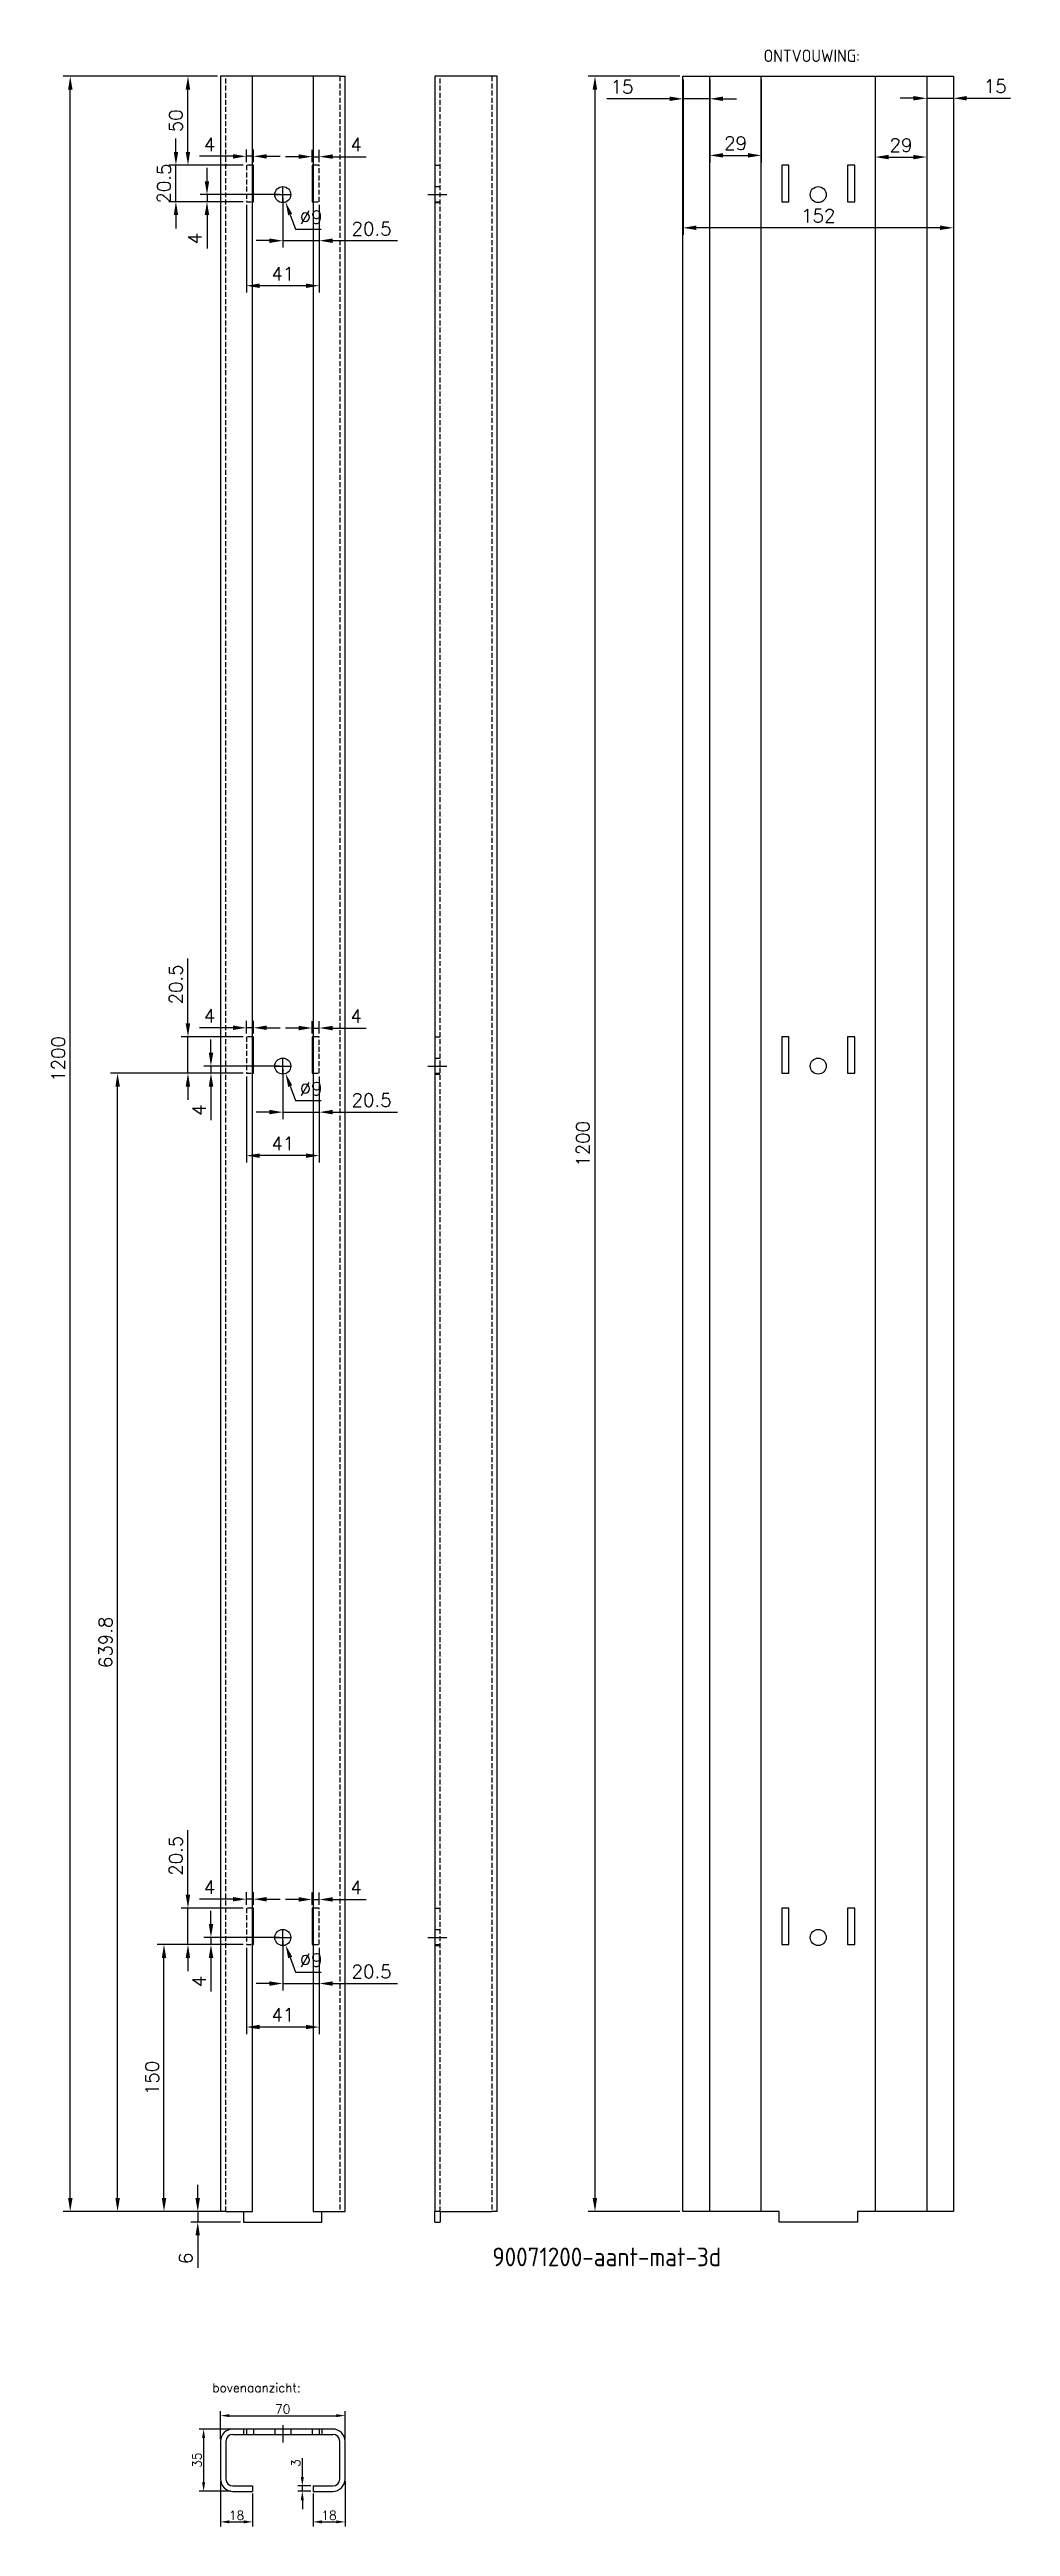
# Model space of a CAD drawing. Extents: x 3801 to 4341, y 323 to 1715.
import ezdxf

# ---------------------------------------------------------------- set-up
doc = ezdxf.new("R2010")
doc.units = 0
doc.header["$LTSCALE"] = 2
doc.linetypes.add('Aslijn', pattern=[28.575, 19.05, -3.175, 3.175, -3.175])
doc.linetypes.add('Streeplijn', pattern=[10, 7, -3])
doc.layers.get('DEFPOINTS').update_dxf_attribs({"linetype": 'CONTINUOUS'})
for name, color, linetype in [('50VOL', 13, 'CONTINUOUS'), ('70VOL', 5, 'CONTINUOUS'), ('7A', 4, 'Aslijn'), ('AM_3', 6, 'Streeplijn'), ('BRANDLIJN', 93, 'CONTINUOUS')]:
    doc.layers.add(name, color=color, linetype=linetype)
doc.styles.add('ROMANS', font='romans.shx')
doc.styles.get("Standard").update_dxf_attribs({"font": 'isocp.shx'})
doc.dimstyles.new('1_OP_02$0', dxfattribs={"dimscale": 2, "dimtxt": 2.5, "dimasz": 2.5, "dimexe": 1.3, "dimexo": 0.6, "dimgap": 0.6, "dimtad": 1, "dimdec": 1, "dimdsep": 46, "dimtxsty": 'ROMANS', "dimcen": -1.5, "dimclrd": 150, "dimclre": 150, "dimclrt": 5, "dimadec": 0, "dimazin": 0, "dimtfac": 1, "dimtdec": 1, "dimtmove": 0, "dimatfit": 3, "dimfxl": 0, "dimtolj": 1, "dimtzin": 0, "dimarcsym": 0})
doc.dimstyles.new('1_OP_03$0', dxfattribs={"dimscale": 3, "dimtxt": 2.5, "dimasz": 2.5, "dimexe": 1.3, "dimexo": 0.6, "dimgap": 1, "dimtad": 1, "dimdec": 1, "dimdsep": 46, "dimtxsty": 'ROMANS', "dimcen": -1.5, "dimclrd": 150, "dimclre": 150, "dimclrt": 5, "dimadec": 0, "dimazin": 0, "dimtfac": 1, "dimtdec": 1, "dimtmove": 0, "dimatfit": 3, "dimfxl": 0, "dimtolj": 1, "dimtzin": 0, "dimarcsym": 0})
doc.dimstyles.new('1_OP_03$3', dxfattribs={"dimscale": 3, "dimtxt": 2.5, "dimasz": 2.5, "dimexe": 1.3, "dimexo": 0.6, "dimgap": 1, "dimtad": 1, "dimtoh": 1, "dimdec": 1, "dimdsep": 46, "dimtxsty": 'ROMANS', "dimcen": -1.5, "dimclrd": 150, "dimclre": 150, "dimclrt": 5, "dimadec": 0, "dimazin": 0, "dimtfac": 1, "dimtdec": 1, "dimtofl": 0, "dimtmove": 0, "dimatfit": 0, "dimfxl": 0, "dimtolj": 1, "dimtzin": 0, "dimarcsym": 0})

# ---------------------------------------------------------------- blocks, each defined once
blk = doc.blocks.new('*D0')
at = {"layer": '70VOL', "color": 150, "lineweight": -2}
for p, q in [((3897.3, 372.4), (3897.3, 388.2)), ((3902.3, 385.6), (3962.3, 385.6)), ((3967.3, 372.4), (3967.3, 388.2))]:
    blk.add_line(p, q, dxfattribs=at)
at = {"layer": '70VOL', "color": 150}
for points in [[(3902.3, 386.5), (3902.3, 384.8), (3897.3, 385.6)], [(3962.3, 386.5), (3962.3, 384.8), (3967.3, 385.6)]]:
    blk.add_solid(points, dxfattribs=at)
at = {"layer": 'DEFPOINTS', "color": 0}
for p in [(3967.3, 385.6), (3897.3, 371.2), (3967.3, 371.2)]:
    blk.add_point(p, dxfattribs=at)
at = {"layer": '70VOL', "color": 5, "insert": (3932.3, 389.3), "char_height": 5, "attachment_point": 5, "style": 'ROMANS'}
blk.add_mtext('\\A1;70', dxfattribs=at)
blk = doc.blocks.new('*D1')
at = {"layer": '70VOL', "color": 150, "lineweight": -2}
for p, q in [((3903, 378.1), (3885.2, 378.1)), ((3887.8, 373.1), (3887.8, 348.1)), ((3903, 343.1), (3885.2, 343.1))]:
    blk.add_line(p, q, dxfattribs=at)
at = {"layer": '70VOL', "color": 150}
for points in [[(3886.9, 373.1), (3888.6, 373.1), (3887.8, 378.1)], [(3886.9, 348.1), (3888.6, 348.1), (3887.8, 343.1)]]:
    blk.add_solid(points, dxfattribs=at)
at = {"layer": 'DEFPOINTS', "color": 0}
for p in [(3904.2, 378.1), (3887.8, 343.1), (3904.2, 343.1)]:
    blk.add_point(p, dxfattribs=at)
at = {"layer": '70VOL', "color": 5, "insert": (3884.1, 360.6), "char_height": 5, "attachment_point": 5, "rotation": 90, "style": 'ROMANS'}
blk.add_mtext('\\A1;35', dxfattribs=at)
blk = doc.blocks.new('*D2')
at = {"layer": '70VOL', "color": 150, "lineweight": -2}
for p, q in [((3897.3, 348.8), (3897.3, 323.3)), ((3915.3, 341.9), (3915.3, 323.3)), ((3902.3, 325.9), (3910.3, 325.9))]:
    blk.add_line(p, q, dxfattribs=at)
at = {"layer": '70VOL', "color": 150}
for points in [[(3902.3, 326.8), (3902.3, 325.1), (3897.3, 325.9)], [(3910.3, 326.8), (3910.3, 325.1), (3915.3, 325.9)]]:
    blk.add_solid(points, dxfattribs=at)
at = {"layer": 'DEFPOINTS', "color": 0}
for p in [(3897.3, 350), (3915.3, 343.1), (3915.3, 325.9)]:
    blk.add_point(p, dxfattribs=at)
at = {"layer": '70VOL', "color": 5, "insert": (3906.3, 329.6), "char_height": 5, "attachment_point": 5, "style": 'ROMANS'}
blk.add_mtext('\\A1;18', dxfattribs=at)
blk = doc.blocks.new('*D3')
at = {"layer": '70VOL', "color": 150, "lineweight": -2}
for p, q in [((3967.3, 348.8), (3967.3, 323.3)), ((3949.3, 341.9), (3949.3, 323.3)), ((3954.3, 325.9), (3962.3, 325.9))]:
    blk.add_line(p, q, dxfattribs=at)
at = {"layer": '70VOL', "color": 150}
for points in [[(3954.3, 326.8), (3954.3, 325.1), (3949.3, 325.9)], [(3962.3, 326.8), (3962.3, 325.1), (3967.3, 325.9)]]:
    blk.add_solid(points, dxfattribs=at)
at = {"layer": 'DEFPOINTS', "color": 0}
for p in [(3967.3, 350), (3949.3, 343.1), (3967.3, 325.9)]:
    blk.add_point(p, dxfattribs=at)
at = {"layer": '70VOL', "color": 5, "insert": (3958.3, 329.6), "char_height": 5, "attachment_point": 5, "style": 'ROMANS'}
blk.add_mtext('\\A1;18', dxfattribs=at)
blk = doc.blocks.new('*D4')
at = {"layer": '70VOL', "color": 150, "lineweight": -2}
for p, q in [((3943.3, 351.1), (3943.3, 361.8)), ((3948.1, 346.1), (3940.7, 346.1)), ((3948.1, 343.1), (3940.7, 343.1)), ((3943.3, 343.1), (3943.3, 346.1)), ((3943.3, 338.1), (3943.3, 333.1))]:
    blk.add_line(p, q, dxfattribs=at)
at = {"layer": '70VOL', "color": 150}
for points in [[(3942.4, 351.1), (3944.1, 351.1), (3943.3, 346.1)], [(3942.4, 338.1), (3944.1, 338.1), (3943.3, 343.1)]]:
    blk.add_solid(points, dxfattribs=at)
at = {"layer": 'DEFPOINTS', "color": 0}
for p in [(3943.3, 346.1), (3949.3, 346.1), (3949.3, 343.1)]:
    blk.add_point(p, dxfattribs=at)
at = {"layer": '70VOL', "color": 5, "insert": (3939.6, 359), "char_height": 5, "attachment_point": 5, "rotation": 90, "style": 'ROMANS'}
blk.add_mtext('\\A1;3', dxfattribs=at)
blk = doc.blocks.new('*D5')
at = {"layer": '70VOL', "color": 150, "lineweight": -2}
for p, q in [((3927.8, 1633.9), (3936.8, 1633.9)), ((3932.3, 1629.4), (3932.3, 1638.4)), ((3936.5, 1622.6), (3939.5, 1614.4)), ((3939.5, 1614.4), (3953.9, 1614.4))]:
    blk.add_line(p, q, dxfattribs=at)
at = {"layer": '70VOL', "color": 150}
blk.add_solid([(3937.6, 1623), (3935.3, 1622.2), (3933.9, 1629.6)], dxfattribs=at)
at = {"layer": 'DEFPOINTS', "color": 0}
for p in [(3930.7, 1638.1), (3933.9, 1629.6)]:
    blk.add_point(p, dxfattribs=at)
at = {"layer": '70VOL', "color": 5, "insert": (3948.2, 1621.2), "char_height": 7.5, "attachment_point": 5, "style": 'ROMANS'}
blk.add_mtext('\\A1;∅9', dxfattribs=at)
blk = doc.blocks.new('*D6')
at = {"layer": '70VOL', "color": 150, "lineweight": -2}
for p, q in [((3932.3, 1632.1), (3932.3, 1604.1)), ((3952.8, 1628.1), (3952.8, 1604.1)), ((3924.8, 1608), (3917.3, 1608)), ((3932.3, 1608), (3952.8, 1608)), ((3960.3, 1608), (3996.7, 1608))]:
    blk.add_line(p, q, dxfattribs=at)
at = {"layer": '70VOL', "color": 150}
for points in [[(3924.8, 1609.2), (3924.8, 1606.7), (3932.3, 1608)], [(3960.3, 1609.2), (3960.3, 1606.7), (3952.8, 1608)]]:
    blk.add_solid(points, dxfattribs=at)
at = {"layer": 'DEFPOINTS', "color": 0}
for p in [(3932.3, 1633.9), (3952.8, 1629.9), (3952.8, 1608)]:
    blk.add_point(p, dxfattribs=at)
at = {"layer": '70VOL', "color": 5, "insert": (3982.2, 1614.7), "char_height": 7.5, "attachment_point": 5, "style": 'ROMANS'}
blk.add_mtext('\\A1;20.5', dxfattribs=at)
blk = doc.blocks.new('*D7')
at = {"layer": '70VOL', "color": 150, "lineweight": -2}
for p, q in [((3911.8, 1628.1), (3911.8, 1578.8)), ((3952.8, 1628.1), (3952.8, 1578.8)), ((3945.3, 1582.7), (3919.3, 1582.7))]:
    blk.add_line(p, q, dxfattribs=at)
at = {"layer": '70VOL', "color": 150}
for points in [[(3919.3, 1583.9), (3919.3, 1581.4), (3911.8, 1582.7)], [(3945.3, 1583.9), (3945.3, 1581.4), (3952.8, 1582.7)]]:
    blk.add_solid(points, dxfattribs=at)
at = {"layer": 'DEFPOINTS', "color": 0}
for p in [(3911.8, 1629.9), (3952.8, 1629.9), (3911.8, 1582.7)]:
    blk.add_point(p, dxfattribs=at)
at = {"layer": '70VOL', "color": 5, "insert": (3932.3, 1589.4), "char_height": 7.5, "attachment_point": 5, "style": 'ROMANS'}
blk.add_mtext('\\A1;41', dxfattribs=at)
blk = doc.blocks.new('*D8')
at = {"layer": '70VOL', "color": 150, "lineweight": -2}
for p, q in [((3911.8, 1652.2), (3911.8, 1659.3)), ((3915.8, 1652.2), (3915.8, 1659.3)), ((3904.3, 1655.4), (3885.4, 1655.4)), ((3915.8, 1655.4), (3911.8, 1655.4)), ((3923.3, 1655.4), (3930.8, 1655.4))]:
    blk.add_line(p, q, dxfattribs=at)
at = {"layer": '70VOL', "color": 150}
for points in [[(3904.3, 1656.6), (3904.3, 1654.1), (3911.8, 1655.4)], [(3923.3, 1656.6), (3923.3, 1654.1), (3915.8, 1655.4)]]:
    blk.add_solid(points, dxfattribs=at)
at = {"layer": 'DEFPOINTS', "color": 0}
for p in [(3911.8, 1655.4), (3911.8, 1650.4), (3915.8, 1650.4)]:
    blk.add_point(p, dxfattribs=at)
at = {"layer": '70VOL', "color": 5, "insert": (3891.1, 1662.1), "char_height": 7.5, "attachment_point": 5, "style": 'ROMANS'}
blk.add_mtext('\\A1;4', dxfattribs=at)
blk = doc.blocks.new('*D9')
at = {"layer": '70VOL', "color": 150, "lineweight": -2}
for p, q in [((3948.8, 1652.2), (3948.8, 1659.1)), ((3952.8, 1652.2), (3952.8, 1659.1)), ((3941.3, 1655.2), (3933.8, 1655.2)), ((3948.8, 1655.2), (3952.8, 1655.2)), ((3960.3, 1655.2), (3979.2, 1655.2))]:
    blk.add_line(p, q, dxfattribs=at)
at = {"layer": '70VOL', "color": 150}
for points in [[(3941.3, 1656.5), (3941.3, 1654), (3948.8, 1655.2)], [(3960.3, 1656.5), (3960.3, 1654), (3952.8, 1655.2)]]:
    blk.add_solid(points, dxfattribs=at)
at = {"layer": 'DEFPOINTS', "color": 0}
for p in [(3948.8, 1650.4), (3952.8, 1655.2), (3952.8, 1650.4)]:
    blk.add_point(p, dxfattribs=at)
at = {"layer": '70VOL', "color": 5, "insert": (3973.5, 1662), "char_height": 7.5, "attachment_point": 5, "style": 'ROMANS'}
blk.add_mtext('\\A1;4', dxfattribs=at)
blk = doc.blocks.new('*D10')
at = {"layer": '70VOL', "color": 150, "lineweight": -2}
for p, q in [((3872.2, 1657.9), (3872.2, 1665.4)), ((3910, 1650.4), (3868.3, 1650.4)), ((3872.2, 1629.9), (3872.2, 1650.4)), ((3910, 1629.9), (3868.3, 1629.9)), ((3872.2, 1622.4), (3872.2, 1614.9))]:
    blk.add_line(p, q, dxfattribs=at)
at = {"layer": '70VOL', "color": 150}
for points in [[(3871, 1657.9), (3873.5, 1657.9), (3872.2, 1650.4)], [(3871, 1622.4), (3873.5, 1622.4), (3872.2, 1629.9)]]:
    blk.add_solid(points, dxfattribs=at)
at = {"layer": 'DEFPOINTS', "color": 0}
for p in [(3872.2, 1650.4), (3911.8, 1650.4), (3911.8, 1629.9)]:
    blk.add_point(p, dxfattribs=at)
at = {"layer": '70VOL', "color": 5, "insert": (3865.5, 1640.1), "char_height": 7.5, "attachment_point": 5, "rotation": 90, "style": 'ROMANS'}
blk.add_mtext('\\A1;20.5', dxfattribs=at)
blk = doc.blocks.new('*D11')
at = {"layer": '70VOL', "color": 150, "lineweight": -2}
for p, q in [((3889.7, 1641.4), (3889.7, 1648.9)), ((3930.5, 1633.9), (3885.8, 1633.9)), ((3910, 1629.9), (3885.8, 1629.9)), ((3889.7, 1633.9), (3889.7, 1629.9)), ((3889.7, 1622.4), (3889.7, 1603.5))]:
    blk.add_line(p, q, dxfattribs=at)
at = {"layer": '70VOL', "color": 150}
for points in [[(3888.4, 1641.4), (3890.9, 1641.4), (3889.7, 1633.9)], [(3888.4, 1622.4), (3890.9, 1622.4), (3889.7, 1629.9)]]:
    blk.add_solid(points, dxfattribs=at)
at = {"layer": 'DEFPOINTS', "color": 0}
for p in [(3889.7, 1629.9), (3911.8, 1629.9), (3932.3, 1633.9)]:
    blk.add_point(p, dxfattribs=at)
at = {"layer": '70VOL', "color": 5, "insert": (3882.9, 1609.2), "char_height": 7.5, "attachment_point": 5, "rotation": 90, "style": 'ROMANS'}
blk.add_mtext('\\A1;4', dxfattribs=at)
blk = doc.blocks.new('*D12')
at = {"layer": '70VOL', "color": 150, "lineweight": -2}
for p, q in [((3927.8, 654.4), (3936.8, 654.4)), ((3932.3, 649.9), (3932.3, 658.9)), ((3936.5, 643.1), (3939.5, 634.9)), ((3939.5, 634.9), (3953.9, 634.9))]:
    blk.add_line(p, q, dxfattribs=at)
at = {"layer": '70VOL', "color": 150}
blk.add_solid([(3937.6, 643.5), (3935.3, 642.7), (3933.9, 650.1)], dxfattribs=at)
at = {"layer": 'DEFPOINTS', "color": 0}
for p in [(3930.7, 658.6), (3933.9, 650.1)]:
    blk.add_point(p, dxfattribs=at)
at = {"layer": '70VOL', "color": 5, "insert": (3948.2, 641.7), "char_height": 7.5, "attachment_point": 5, "style": 'ROMANS'}
blk.add_mtext('\\A1;∅9', dxfattribs=at)
blk = doc.blocks.new('*D13')
at = {"layer": '70VOL', "color": 150, "lineweight": -2}
for p, q in [((3932.3, 652.6), (3932.3, 624.6)), ((3952.8, 648.6), (3952.8, 624.6)), ((3924.8, 628.5), (3917.3, 628.5)), ((3932.3, 628.5), (3952.8, 628.5)), ((3960.3, 628.5), (3996.7, 628.5))]:
    blk.add_line(p, q, dxfattribs=at)
at = {"layer": '70VOL', "color": 150}
for points in [[(3924.8, 629.7), (3924.8, 627.2), (3932.3, 628.5)], [(3960.3, 629.7), (3960.3, 627.2), (3952.8, 628.5)]]:
    blk.add_solid(points, dxfattribs=at)
at = {"layer": 'DEFPOINTS', "color": 0}
for p in [(3932.3, 654.4), (3952.8, 650.4), (3952.8, 628.5)]:
    blk.add_point(p, dxfattribs=at)
at = {"layer": '70VOL', "color": 5, "insert": (3982.2, 635.2), "char_height": 7.5, "attachment_point": 5, "style": 'ROMANS'}
blk.add_mtext('\\A1;20.5', dxfattribs=at)
blk = doc.blocks.new('*D14')
at = {"layer": '70VOL', "color": 150, "lineweight": -2}
for p, q in [((3911.8, 648.6), (3911.8, 600.1)), ((3952.8, 648.6), (3952.8, 600.1)), ((3945.3, 604), (3919.3, 604))]:
    blk.add_line(p, q, dxfattribs=at)
at = {"layer": '70VOL', "color": 150}
for points in [[(3919.3, 605.3), (3919.3, 602.8), (3911.8, 604)], [(3945.3, 605.3), (3945.3, 602.8), (3952.8, 604)]]:
    blk.add_solid(points, dxfattribs=at)
at = {"layer": 'DEFPOINTS', "color": 0}
for p in [(3911.8, 650.4), (3952.8, 650.4), (3911.8, 604)]:
    blk.add_point(p, dxfattribs=at)
at = {"layer": '70VOL', "color": 5, "insert": (3932.3, 610.8), "char_height": 7.5, "attachment_point": 5, "style": 'ROMANS'}
blk.add_mtext('\\A1;41', dxfattribs=at)
blk = doc.blocks.new('*D15')
at = {"layer": '70VOL', "color": 150, "lineweight": -2}
for p, q in [((3904.3, 675.9), (3885.4, 675.9)), ((3911.8, 672.7), (3911.8, 679.8)), ((3915.8, 675.9), (3911.8, 675.9)), ((3915.8, 672.7), (3915.8, 679.8)), ((3923.3, 675.9), (3930.8, 675.9))]:
    blk.add_line(p, q, dxfattribs=at)
at = {"layer": '70VOL', "color": 150}
for points in [[(3904.3, 677.1), (3904.3, 674.6), (3911.8, 675.9)], [(3923.3, 677.1), (3923.3, 674.6), (3915.8, 675.9)]]:
    blk.add_solid(points, dxfattribs=at)
at = {"layer": 'DEFPOINTS', "color": 0}
for p in [(3911.8, 675.9), (3911.8, 670.9), (3915.8, 670.9)]:
    blk.add_point(p, dxfattribs=at)
at = {"layer": '70VOL', "color": 5, "insert": (3891.1, 682.6), "char_height": 7.5, "attachment_point": 5, "style": 'ROMANS'}
blk.add_mtext('\\A1;4', dxfattribs=at)
blk = doc.blocks.new('*D16')
at = {"layer": '70VOL', "color": 150, "lineweight": -2}
for p, q in [((3941.3, 675.7), (3933.8, 675.7)), ((3948.8, 672.7), (3948.8, 679.6)), ((3948.8, 675.7), (3952.8, 675.7)), ((3952.8, 672.7), (3952.8, 679.6)), ((3960.3, 675.7), (3979.2, 675.7))]:
    blk.add_line(p, q, dxfattribs=at)
at = {"layer": '70VOL', "color": 150}
for points in [[(3941.3, 677), (3941.3, 674.5), (3948.8, 675.7)], [(3960.3, 677), (3960.3, 674.5), (3952.8, 675.7)]]:
    blk.add_solid(points, dxfattribs=at)
at = {"layer": 'DEFPOINTS', "color": 0}
for p in [(3948.8, 670.9), (3952.8, 675.7), (3952.8, 670.9)]:
    blk.add_point(p, dxfattribs=at)
at = {"layer": '70VOL', "color": 5, "insert": (3973.5, 682.5), "char_height": 7.5, "attachment_point": 5, "style": 'ROMANS'}
blk.add_mtext('\\A1;4', dxfattribs=at)
blk = doc.blocks.new('*D17')
at = {"layer": '70VOL', "color": 150, "lineweight": -2}
for p, q in [((3879, 678.4), (3879, 714.7)), ((3910, 670.9), (3875.1, 670.9)), ((3879, 650.4), (3879, 670.9)), ((3910, 650.4), (3875.1, 650.4)), ((3879, 642.9), (3879, 635.4))]:
    blk.add_line(p, q, dxfattribs=at)
at = {"layer": '70VOL', "color": 150}
for points in [[(3877.7, 678.4), (3880.2, 678.4), (3879, 670.9)], [(3877.7, 642.9), (3880.2, 642.9), (3879, 650.4)]]:
    blk.add_solid(points, dxfattribs=at)
at = {"layer": 'DEFPOINTS', "color": 0}
for p in [(3879, 670.9), (3911.8, 670.9), (3911.8, 650.4)]:
    blk.add_point(p, dxfattribs=at)
at = {"layer": '70VOL', "color": 5, "insert": (3872.2, 700.3), "char_height": 7.5, "attachment_point": 5, "rotation": 90, "style": 'ROMANS'}
blk.add_mtext('\\A1;20.5', dxfattribs=at)
blk = doc.blocks.new('*D18')
at = {"layer": '70VOL', "color": 150, "lineweight": -2}
for p, q in [((3891.9, 661.9), (3891.9, 669.4)), ((3930.5, 654.4), (3888, 654.4)), ((3891.9, 654.4), (3891.9, 650.4)), ((3910, 650.4), (3888, 650.4)), ((3891.9, 642.9), (3891.9, 624))]:
    blk.add_line(p, q, dxfattribs=at)
at = {"layer": '70VOL', "color": 150}
for points in [[(3890.7, 661.9), (3893.2, 661.9), (3891.9, 654.4)], [(3890.7, 642.9), (3893.2, 642.9), (3891.9, 650.4)]]:
    blk.add_solid(points, dxfattribs=at)
at = {"layer": 'DEFPOINTS', "color": 0}
for p in [(3932.3, 654.4), (3891.9, 650.4), (3911.8, 650.4)]:
    blk.add_point(p, dxfattribs=at)
at = {"layer": '70VOL', "color": 5, "insert": (3885.2, 629.7), "char_height": 7.5, "attachment_point": 5, "rotation": 90, "style": 'ROMANS'}
blk.add_mtext('\\A1;4', dxfattribs=at)
blk = doc.blocks.new('*D19')
at = {"layer": '70VOL', "color": 150, "lineweight": -2}
for p, q in [((3884.5, 507.9), (3884.5, 515.4)), ((3895.5, 500.4), (3880.6, 500.4)), ((3908.5, 494.4), (3880.6, 494.4)), ((3884.5, 500.4), (3884.5, 494.4)), ((3884.5, 486.9), (3884.5, 468.7))]:
    blk.add_line(p, q, dxfattribs=at)
at = {"layer": '70VOL', "color": 150}
for points in [[(3883.2, 507.9), (3885.7, 507.9), (3884.5, 500.4)], [(3883.2, 486.9), (3885.7, 486.9), (3884.5, 494.4)]]:
    blk.add_solid(points, dxfattribs=at)
at = {"layer": 'DEFPOINTS', "color": 0}
for p in [(3884.5, 494.4), (3897.3, 500.4), (3910.3, 494.4)]:
    blk.add_point(p, dxfattribs=at)
at = {"layer": '70VOL', "color": 5, "insert": (3877.7, 474), "char_height": 7.5, "attachment_point": 5, "rotation": 90, "style": 'ROMANS'}
blk.add_mtext('\\A1;6', dxfattribs=at)
blk = doc.blocks.new('*D20')
at = {"layer": '70VOL', "color": 150, "lineweight": -2}
for p, q in [((3895.5, 1700.4), (3808.9, 1700.4)), ((3812.8, 507.9), (3812.8, 1692.9)), ((3895.5, 500.4), (3808.9, 500.4))]:
    blk.add_line(p, q, dxfattribs=at)
at = {"layer": '70VOL', "color": 150}
for points in [[(3811.6, 1692.9), (3814.1, 1692.9), (3812.8, 1700.4)], [(3811.6, 507.9), (3814.1, 507.9), (3812.8, 500.4)]]:
    blk.add_solid(points, dxfattribs=at)
at = {"layer": 'DEFPOINTS', "color": 0}
for p in [(3812.8, 1700.4), (3897.3, 1700.4), (3897.3, 500.4)]:
    blk.add_point(p, dxfattribs=at)
at = {"layer": '70VOL', "color": 5, "insert": (3806.1, 1148.1), "char_height": 7.5, "attachment_point": 5, "rotation": 90, "style": 'ROMANS'}
blk.add_mtext('\\A1;1200', dxfattribs=at)
blk = doc.blocks.new('*D21')
at = {"layer": '70VOL', "color": 150, "lineweight": -2}
for p, q in [((3910, 650.4), (3861.6, 650.4)), ((3865.5, 507.9), (3865.5, 642.9)), ((3895.5, 500.4), (3861.6, 500.4))]:
    blk.add_line(p, q, dxfattribs=at)
at = {"layer": '70VOL', "color": 150}
for points in [[(3864.3, 642.9), (3866.8, 642.9), (3865.5, 650.4)], [(3864.3, 507.9), (3866.8, 507.9), (3865.5, 500.4)]]:
    blk.add_solid(points, dxfattribs=at)
at = {"layer": 'DEFPOINTS', "color": 0}
for p in [(3865.5, 650.4), (3911.8, 650.4), (3897.3, 500.4)]:
    blk.add_point(p, dxfattribs=at)
at = {"layer": '70VOL', "color": 5, "insert": (3858.8, 575.4), "char_height": 7.5, "attachment_point": 5, "rotation": 90, "style": 'ROMANS'}
blk.add_mtext('\\A1;150', dxfattribs=at)
blk = doc.blocks.new('*D22')
at = {"layer": '70VOL', "color": 150, "lineweight": -2}
for p, q in [((3895.5, 1700.4), (3875.1, 1700.4)), ((3879, 1657.9), (3879, 1692.9)), ((3910, 1650.4), (3875.1, 1650.4))]:
    blk.add_line(p, q, dxfattribs=at)
at = {"layer": '70VOL', "color": 150}
for points in [[(3877.7, 1692.9), (3880.2, 1692.9), (3879, 1700.4)], [(3877.7, 1657.9), (3880.2, 1657.9), (3879, 1650.4)]]:
    blk.add_solid(points, dxfattribs=at)
at = {"layer": 'DEFPOINTS', "color": 0}
for p in [(3879, 1700.4), (3897.3, 1700.4), (3911.8, 1650.4)]:
    blk.add_point(p, dxfattribs=at)
at = {"layer": '70VOL', "color": 5, "insert": (3872.2, 1675.4), "char_height": 7.5, "attachment_point": 5, "rotation": 90, "style": 'ROMANS'}
blk.add_mtext('\\A1;50', dxfattribs=at)
blk = doc.blocks.new('*D23')
at = {"layer": '70VOL', "color": 150, "lineweight": -2}
for p, q in [((4157.3, 1698.6), (4157.3, 1683.8)), ((4172.3, 1698.6), (4172.3, 1683.8)), ((4149.8, 1687.7), (4114.4, 1687.7)), ((4172.3, 1687.7), (4157.3, 1687.7)), ((4179.8, 1687.7), (4187.3, 1687.7))]:
    blk.add_line(p, q, dxfattribs=at)
at = {"layer": '70VOL', "color": 150}
for points in [[(4149.8, 1689), (4149.8, 1686.5), (4157.3, 1687.7)], [(4179.8, 1689), (4179.8, 1686.5), (4172.3, 1687.7)]]:
    blk.add_solid(points, dxfattribs=at)
at = {"layer": 'DEFPOINTS', "color": 0}
for p in [(4157.3, 1700.4), (4172.3, 1700.4), (4172.3, 1687.7)]:
    blk.add_point(p, dxfattribs=at)
at = {"layer": '70VOL', "color": 5, "insert": (4123, 1694.5), "char_height": 7.5, "attachment_point": 5, "style": 'ROMANS'}
blk.add_mtext('\\A1;15', dxfattribs=at)
blk = doc.blocks.new('*D24')
at = {"layer": '70VOL', "color": 150, "lineweight": -2}
for p, q in [((4294.3, 1698.6), (4294.3, 1684.1)), ((4309.3, 1698.6), (4309.3, 1684.1)), ((4286.8, 1688), (4279.3, 1688)), ((4294.3, 1688), (4309.3, 1688)), ((4316.8, 1688), (4341.4, 1688))]:
    blk.add_line(p, q, dxfattribs=at)
at = {"layer": '70VOL', "color": 150}
for points in [[(4286.8, 1689.3), (4286.8, 1686.8), (4294.3, 1688)], [(4316.8, 1689.3), (4316.8, 1686.8), (4309.3, 1688)]]:
    blk.add_solid(points, dxfattribs=at)
at = {"layer": 'DEFPOINTS', "color": 0}
for p in [(4294.3, 1700.4), (4309.3, 1700.4), (4294.3, 1688)]:
    blk.add_point(p, dxfattribs=at)
at = {"layer": '70VOL', "color": 5, "insert": (4332.8, 1694.8), "char_height": 7.5, "attachment_point": 5, "style": 'ROMANS'}
blk.add_mtext('\\A1;15', dxfattribs=at)
blk = doc.blocks.new('*D25')
at = {"layer": '70VOL', "color": 150, "lineweight": -2}
for p, q in [((4157.3, 1698.6), (4157.3, 1611.3)), ((4309.3, 1698.6), (4309.3, 1611.3)), ((4301.8, 1615.2), (4164.8, 1615.2))]:
    blk.add_line(p, q, dxfattribs=at)
at = {"layer": '70VOL', "color": 150}
for points in [[(4164.8, 1616.5), (4164.8, 1614), (4157.3, 1615.2)], [(4301.8, 1616.5), (4301.8, 1614), (4309.3, 1615.2)]]:
    blk.add_solid(points, dxfattribs=at)
at = {"layer": 'DEFPOINTS', "color": 0}
for p in [(4157.3, 1700.4), (4309.3, 1700.4), (4157.3, 1615.2)]:
    blk.add_point(p, dxfattribs=at)
at = {"layer": '70VOL', "color": 5, "insert": (4233.3, 1622), "char_height": 7.5, "attachment_point": 5, "style": 'ROMANS'}
blk.add_mtext('\\A1;152', dxfattribs=at)
blk = doc.blocks.new('*D26')
at = {"layer": '70VOL', "color": 150, "lineweight": -2}
for p, q in [((4155.5, 1700.4), (4103.9, 1700.4)), ((4107.8, 1692.9), (4107.8, 507.9)), ((4155.5, 500.4), (4103.9, 500.4))]:
    blk.add_line(p, q, dxfattribs=at)
at = {"layer": '70VOL', "color": 150}
for points in [[(4106.5, 1692.9), (4109, 1692.9), (4107.8, 1700.4)], [(4106.5, 507.9), (4109, 507.9), (4107.8, 500.4)]]:
    blk.add_solid(points, dxfattribs=at)
at = {"layer": 'DEFPOINTS', "color": 0}
for p in [(4157.3, 1700.4), (4107.8, 500.4), (4157.3, 500.4)]:
    blk.add_point(p, dxfattribs=at)
at = {"layer": '70VOL', "color": 5, "insert": (4101, 1100.4), "char_height": 7.5, "attachment_point": 5, "rotation": 90, "style": 'ROMANS'}
blk.add_mtext('\\A1;1200', dxfattribs=at)
blk = doc.blocks.new('*D30')
at = {"layer": '70VOL', "color": 150, "lineweight": -2}
for p, q in [((4201.3, 1698.6), (4201.3, 1652)), ((4172.3, 1696.8), (4172.3, 1652)), ((4179.8, 1655.9), (4193.8, 1655.9))]:
    blk.add_line(p, q, dxfattribs=at)
at = {"layer": '70VOL', "color": 150}
for points in [[(4179.8, 1657.2), (4179.8, 1654.7), (4172.3, 1655.9)], [(4193.8, 1657.2), (4193.8, 1654.7), (4201.3, 1655.9)]]:
    blk.add_solid(points, dxfattribs=at)
at = {"layer": 'DEFPOINTS', "color": 0}
for p in [(4172.3, 1698.6), (4201.3, 1700.4), (4201.3, 1655.9)]:
    blk.add_point(p, dxfattribs=at)
at = {"layer": '70VOL', "color": 5, "insert": (4186.8, 1662.7), "char_height": 7.5, "attachment_point": 5, "style": 'ROMANS'}
blk.add_mtext('\\A1;29', dxfattribs=at)
blk = doc.blocks.new('*D31')
at = {"layer": '70VOL', "color": 150, "lineweight": -2}
for p, q in [((4265.3, 1698.6), (4265.3, 1651.1)), ((4294.3, 1696.8), (4294.3, 1651.1)), ((4272.8, 1655), (4286.8, 1655))]:
    blk.add_line(p, q, dxfattribs=at)
at = {"layer": '70VOL', "color": 150}
for points in [[(4272.8, 1656.2), (4272.8, 1653.7), (4265.3, 1655)], [(4286.8, 1656.2), (4286.8, 1653.7), (4294.3, 1655)]]:
    blk.add_solid(points, dxfattribs=at)
at = {"layer": 'DEFPOINTS', "color": 0}
for p in [(4265.3, 1700.4), (4294.3, 1698.6), (4294.3, 1655)]:
    blk.add_point(p, dxfattribs=at)
at = {"layer": '70VOL', "color": 5, "insert": (4279.8, 1661.7), "char_height": 7.5, "attachment_point": 5, "style": 'ROMANS'}
blk.add_mtext('\\A1;29', dxfattribs=at)
blk = doc.blocks.new('*D32')
at = {"layer": '70VOL', "color": 150, "lineweight": -2}
for p, q in [((3927.8, 1144.1), (3936.8, 1144.1)), ((3932.3, 1139.6), (3932.3, 1148.6)), ((3936.5, 1132.8), (3939.5, 1124.7)), ((3939.5, 1124.7), (3953.9, 1124.7))]:
    blk.add_line(p, q, dxfattribs=at)
at = {"layer": '70VOL', "color": 150}
blk.add_solid([(3937.6, 1133.3), (3935.3, 1132.4), (3933.9, 1139.9)], dxfattribs=at)
at = {"layer": 'DEFPOINTS', "color": 0}
for p in [(3930.7, 1148.3), (3933.9, 1139.9)]:
    blk.add_point(p, dxfattribs=at)
at = {"layer": '70VOL', "color": 5, "insert": (3948.2, 1131.4), "char_height": 7.5, "attachment_point": 5, "style": 'ROMANS'}
blk.add_mtext('\\A1;∅9', dxfattribs=at)
blk = doc.blocks.new('*D33')
at = {"layer": '70VOL', "color": 150, "lineweight": -2}
for p, q in [((3932.3, 1142.3), (3932.3, 1114.3)), ((3952.8, 1138.3), (3952.8, 1114.3)), ((3924.8, 1118.2), (3917.3, 1118.2)), ((3932.3, 1118.2), (3952.8, 1118.2)), ((3960.3, 1118.2), (3996.7, 1118.2))]:
    blk.add_line(p, q, dxfattribs=at)
at = {"layer": '70VOL', "color": 150}
for points in [[(3924.8, 1119.5), (3924.8, 1117), (3932.3, 1118.2)], [(3960.3, 1119.5), (3960.3, 1117), (3952.8, 1118.2)]]:
    blk.add_solid(points, dxfattribs=at)
at = {"layer": 'DEFPOINTS', "color": 0}
for p in [(3932.3, 1144.1), (3952.8, 1140.1), (3952.8, 1118.2)]:
    blk.add_point(p, dxfattribs=at)
at = {"layer": '70VOL', "color": 5, "insert": (3982.2, 1125), "char_height": 7.5, "attachment_point": 5, "style": 'ROMANS'}
blk.add_mtext('\\A1;20.5', dxfattribs=at)
blk = doc.blocks.new('*D34')
at = {"layer": '70VOL', "color": 150, "lineweight": -2}
for p, q in [((3911.8, 1138.3), (3911.8, 1089.9)), ((3952.8, 1138.3), (3952.8, 1089.9)), ((3945.3, 1093.8), (3919.3, 1093.8))]:
    blk.add_line(p, q, dxfattribs=at)
at = {"layer": '70VOL', "color": 150}
for points in [[(3919.3, 1095), (3919.3, 1092.5), (3911.8, 1093.8)], [(3945.3, 1095), (3945.3, 1092.5), (3952.8, 1093.8)]]:
    blk.add_solid(points, dxfattribs=at)
at = {"layer": 'DEFPOINTS', "color": 0}
for p in [(3911.8, 1140.1), (3952.8, 1140.1), (3911.8, 1093.8)]:
    blk.add_point(p, dxfattribs=at)
at = {"layer": '70VOL', "color": 5, "insert": (3932.3, 1100.5), "char_height": 7.5, "attachment_point": 5, "style": 'ROMANS'}
blk.add_mtext('\\A1;41', dxfattribs=at)
blk = doc.blocks.new('*D35')
at = {"layer": '70VOL', "color": 150, "lineweight": -2}
for p, q in [((3911.8, 1162.4), (3911.8, 1169.5)), ((3915.8, 1162.4), (3915.8, 1169.5)), ((3904.3, 1165.6), (3885.4, 1165.6)), ((3915.8, 1165.6), (3911.8, 1165.6)), ((3923.3, 1165.6), (3930.8, 1165.6))]:
    blk.add_line(p, q, dxfattribs=at)
at = {"layer": '70VOL', "color": 150}
for points in [[(3904.3, 1166.9), (3904.3, 1164.4), (3911.8, 1165.6)], [(3923.3, 1166.9), (3923.3, 1164.4), (3915.8, 1165.6)]]:
    blk.add_solid(points, dxfattribs=at)
at = {"layer": 'DEFPOINTS', "color": 0}
for p in [(3911.8, 1165.6), (3911.8, 1160.6), (3915.8, 1160.6)]:
    blk.add_point(p, dxfattribs=at)
at = {"layer": '70VOL', "color": 5, "insert": (3891.1, 1172.4), "char_height": 7.5, "attachment_point": 5, "style": 'ROMANS'}
blk.add_mtext('\\A1;4', dxfattribs=at)
blk = doc.blocks.new('*D36')
at = {"layer": '70VOL', "color": 150, "lineweight": -2}
for p, q in [((3948.8, 1162.4), (3948.8, 1169.4)), ((3952.8, 1162.4), (3952.8, 1169.4)), ((3941.3, 1165.5), (3933.8, 1165.5)), ((3948.8, 1165.5), (3952.8, 1165.5)), ((3960.3, 1165.5), (3979.2, 1165.5))]:
    blk.add_line(p, q, dxfattribs=at)
at = {"layer": '70VOL', "color": 150}
for points in [[(3941.3, 1166.7), (3941.3, 1164.2), (3948.8, 1165.5)], [(3960.3, 1166.7), (3960.3, 1164.2), (3952.8, 1165.5)]]:
    blk.add_solid(points, dxfattribs=at)
at = {"layer": 'DEFPOINTS', "color": 0}
for p in [(3948.8, 1160.6), (3952.8, 1165.5), (3952.8, 1160.6)]:
    blk.add_point(p, dxfattribs=at)
at = {"layer": '70VOL', "color": 5, "insert": (3973.5, 1172.2), "char_height": 7.5, "attachment_point": 5, "style": 'ROMANS'}
blk.add_mtext('\\A1;4', dxfattribs=at)
blk = doc.blocks.new('*D37')
at = {"layer": '70VOL', "color": 150, "lineweight": -2}
for p, q in [((3879, 1168.1), (3879, 1204.5)), ((3910, 1160.6), (3875.1, 1160.6)), ((3879, 1140.1), (3879, 1160.6)), ((3910, 1140.1), (3875.1, 1140.1)), ((3879, 1132.6), (3879, 1125.1))]:
    blk.add_line(p, q, dxfattribs=at)
at = {"layer": '70VOL', "color": 150}
for points in [[(3877.7, 1168.1), (3880.2, 1168.1), (3879, 1160.6)], [(3877.7, 1132.6), (3880.2, 1132.6), (3879, 1140.1)]]:
    blk.add_solid(points, dxfattribs=at)
at = {"layer": 'DEFPOINTS', "color": 0}
for p in [(3879, 1160.6), (3911.8, 1160.6), (3911.8, 1140.1)]:
    blk.add_point(p, dxfattribs=at)
at = {"layer": '70VOL', "color": 5, "insert": (3872.2, 1190), "char_height": 7.5, "attachment_point": 5, "rotation": 90, "style": 'ROMANS'}
blk.add_mtext('\\A1;20.5', dxfattribs=at)
blk = doc.blocks.new('*D38')
at = {"layer": '70VOL', "color": 150, "lineweight": -2}
for p, q in [((3891.9, 1151.6), (3891.9, 1159.1)), ((3930.5, 1144.1), (3888, 1144.1)), ((3891.9, 1144.1), (3891.9, 1140.1)), ((3910, 1140.1), (3888, 1140.1)), ((3891.9, 1132.6), (3891.9, 1113.7))]:
    blk.add_line(p, q, dxfattribs=at)
at = {"layer": '70VOL', "color": 150}
for points in [[(3890.7, 1151.6), (3893.2, 1151.6), (3891.9, 1144.1)], [(3890.7, 1132.6), (3893.2, 1132.6), (3891.9, 1140.1)]]:
    blk.add_solid(points, dxfattribs=at)
at = {"layer": 'DEFPOINTS', "color": 0}
for p in [(3932.3, 1144.1), (3891.9, 1140.1), (3911.8, 1140.1)]:
    blk.add_point(p, dxfattribs=at)
at = {"layer": '70VOL', "color": 5, "insert": (3885.2, 1119.4), "char_height": 7.5, "attachment_point": 5, "rotation": 90, "style": 'ROMANS'}
blk.add_mtext('\\A1;4', dxfattribs=at)
blk = doc.blocks.new('*D39')
at = {"layer": '70VOL', "color": 150, "lineweight": -2}
for p, q in [((3910, 1140.1), (3835.5, 1140.1)), ((3839.4, 507.9), (3839.4, 1132.6)), ((3898.5, 500.4), (3835.5, 500.4))]:
    blk.add_line(p, q, dxfattribs=at)
at = {"layer": '70VOL', "color": 150}
for points in [[(3838.2, 1132.6), (3840.7, 1132.6), (3839.4, 1140.1)], [(3838.2, 507.9), (3840.7, 507.9), (3839.4, 500.4)]]:
    blk.add_solid(points, dxfattribs=at)
at = {"layer": 'DEFPOINTS', "color": 0}
for p in [(3839.4, 1140.1), (3911.8, 1140.1), (3900.3, 500.4)]:
    blk.add_point(p, dxfattribs=at)
at = {"layer": '70VOL', "color": 5, "insert": (3832.7, 820.2), "char_height": 7.5, "attachment_point": 5, "rotation": 90, "style": 'ROMANS'}
blk.add_mtext('\\A1;639.8', dxfattribs=at)

msp = doc.modelspace()

# ---------------------------------------------------------------- linework, layer by layer
at = {"layer": '50VOL', "ltscale": 0.2}
for p, q in [((3897.3, 1700.35), (3897.3, 500.35)), ((3900.31, 1700.35), (3897.3, 1700.35)), ((3915.3, 1700.35), (3900.31, 1700.35)), ((3949.3, 1700.35), (3915.3, 1700.35)), ((3915.3, 500.35), (3915.3, 1700.35)), ((3964.3, 1700.35), (3949.3, 1700.35)), ((3949.3, 1700.35), (3949.3, 500.35)), ((3964.3, 1700.35), (3967.3, 1700.35)), ((3967.3, 500.35), (3967.3, 1700.35)), ((4017.82, 1700.35), (4017.82, 500.35)), ((4020.82, 1700.35), (4017.82, 1700.35)), ((4049.82, 1700.35), (4020.82, 1700.35)), ((4052.82, 1700.35), (4049.82, 1700.35)), ((4052.82, 500.35), (4052.82, 1700.35)), ((4157.27, 500.35), (4157.27, 1700.35)), ((4157.27, 1700.35), (4309.29, 1700.35)), ((4157.27, 1700.35), (4309.29, 1700.35)), ((4172.27, 500.35), (4172.27, 1700.35)), ((4201.28, 500.35), (4201.28, 1700.35)), ((4265.28, 1700.35), (4265.28, 500.35)), ((4294.29, 1700.35), (4294.29, 500.35)), ((4309.29, 1700.35), (4309.29, 500.35)), ((3915.8, 1650.35), (3915.3, 1650.35)), ((3915.8, 1629.85), (3915.8, 1650.35)), ((3948.8, 1650.38), (3948.8, 1629.85)), ((3949.3, 1650.38), (3948.8, 1650.38)), ((4216.78, 1650.38), (4212.78, 1650.38)), ((4212.78, 1650.38), (4212.78, 1629.85)), ((4216.78, 1629.85), (4216.78, 1650.38)), ((4253.78, 1650.35), (4249.78, 1650.35)), ((4249.78, 1650.35), (4249.78, 1629.85)), ((4253.78, 1629.85), (4253.78, 1650.35)), ((3915.3, 1629.85), (3915.8, 1629.85)), ((3948.8, 1629.85), (3949.3, 1629.85)), ((4212.78, 1629.85), (4216.78, 1629.85)), ((4249.78, 1629.85), (4253.78, 1629.85)), ((3915.8, 1160.6), (3915.3, 1160.6)), ((3915.8, 1140.1), (3915.8, 1160.6)), ((3949.3, 1160.6), (3948.8, 1160.6)), ((3948.8, 1160.6), (3948.8, 1140.1)), ((4212.78, 1160.6), (4212.78, 1140.1)), ((4216.78, 1160.6), (4212.78, 1160.6)), ((4216.78, 1140.1), (4216.78, 1160.6)), ((4253.78, 1160.6), (4249.78, 1160.6)), ((4249.78, 1160.6), (4249.78, 1140.1)), ((4253.78, 1140.1), (4253.78, 1160.6)), ((3915.3, 1140.1), (3915.8, 1140.1)), ((3948.8, 1140.1), (3949.3, 1140.1)), ((4212.78, 1140.1), (4216.78, 1140.1)), ((4249.78, 1140.1), (4253.78, 1140.1)), ((3915.8, 670.85), (3915.3, 670.85)), ((3915.8, 650.35), (3915.8, 670.85)), ((3949.3, 670.85), (3948.8, 670.85)), ((3948.8, 670.85), (3948.8, 650.35)), ((4212.78, 670.85), (4212.78, 650.35)), ((4216.78, 670.85), (4212.78, 670.85)), ((4216.78, 650.35), (4216.78, 670.85)), ((4253.78, 670.85), (4249.78, 670.85)), ((4249.78, 670.85), (4249.78, 650.35)), ((4253.78, 650.35), (4253.78, 670.85)), ((3915.3, 650.35), (3915.8, 650.35)), ((3948.8, 650.35), (3949.3, 650.35)), ((4212.78, 650.35), (4216.78, 650.35)), ((4249.78, 650.35), (4253.78, 650.35)), ((3900.31, 500.35), (3897.3, 500.35)), ((3900.31, 500.35), (3915.3, 500.35)), ((3910.3, 500.35), (3910.3, 494.35)), ((3910.3, 494.35), (3954.3, 494.35)), ((3949.3, 500.35), (3964.3, 500.35)), ((3954.3, 494.35), (3954.3, 500.35)), ((3964.3, 500.35), (3967.3, 500.35)), ((4020.82, 500.35), (4017.82, 500.35)), ((4017.82, 494.35), (4017.82, 500.35)), ((4017.82, 494.35), (4020.82, 494.35)), ((4020.82, 500.35), (4049.82, 500.35)), ((4020.82, 500.35), (4020.82, 494.35)), ((4052.82, 500.35), (4049.82, 500.35)), ((4211.28, 500.35), (4157.27, 500.35)), ((4211.28, 494.35), (4211.28, 500.35)), ((4255.28, 494.35), (4211.28, 494.35)), ((4309.29, 500.35), (4255.28, 500.35)), ((4255.28, 500.35), (4255.28, 494.35)), ((3910.3, 378.09), (3904.2, 378.09)), ((3954.3, 378.09), (3910.3, 378.09)), ((3910.3, 378.09), (3910.3, 375.09)), ((3960.4, 378.09), (3954.3, 378.09)), ((3954.3, 378.09), (3954.3, 375.09)), ((3897.3, 371.19), (3897.3, 349.99)), ((3900.3, 371.19), (3900.3, 349.99)), ((3904.2, 375.09), (3910.3, 375.09)), ((3910.3, 375.09), (3954.3, 375.09)), ((3954.3, 375.09), (3960.4, 375.09)), ((3964.3, 349.99), (3964.3, 371.19)), ((3967.3, 349.99), (3967.3, 371.19)), ((3904.2, 346.09), (3915.3, 346.09)), ((3904.2, 343.09), (3915.3, 343.09)), ((3915.3, 346.09), (3915.3, 343.09)), ((3949.3, 346.09), (3960.4, 346.09)), ((3949.3, 346.09), (3949.3, 343.09)), ((3949.3, 343.09), (3960.4, 343.09))]:
    msp.add_line(p, q, dxfattribs=at)
for centre in [(3932.3, 1633.85), (4233.28, 1633.85), (3932.3, 1144.1), (4233.28, 1144.1), (3932.3, 654.35), (4233.28, 654.35)]:
    msp.add_circle(centre, 4.5, dxfattribs=at)
for centre, radius, start, end in [((3904.2, 371.19), 6.9, 90, 180), ((3960.4, 371.19), 6.9, 0, 90), ((3904.2, 371.19), 3.9, 90, 180), ((3960.4, 371.19), 3.9, 0, 90), ((3904.2, 349.99), 6.9, 180, 270), ((3904.2, 349.99), 3.9, 180, 270), ((3960.4, 349.99), 3.9, 270, 0), ((3960.4, 349.99), 6.9, 270, 0)]:
    msp.add_arc(centre, radius, start, end, dxfattribs=at)
at = {"layer": '7A'}
for p, q in [((4013.86, 1633.85), (4024.58, 1633.85)), ((4013.86, 1144.1), (4024.58, 1144.1)), ((4013.86, 654.35), (4024.58, 654.35)), ((3932.3, 380.28), (3932.3, 370.51))]:
    msp.add_line(p, q, dxfattribs=at)
at = {"layer": 'AM_3', "ltscale": 0.2}
for p, q in [((3900.3, 500.35), (3900.3, 1700.35)), ((3964.3, 1700.35), (3964.3, 500.35)), ((4020.82, 500.35), (4020.82, 1700.35)), ((4049.82, 1700.35), (4049.82, 500.35)), ((3911.8, 1650.35), (3911.8, 1629.85)), ((3915.3, 1650.35), (3911.8, 1650.35)), ((3952.8, 1650.38), (3949.3, 1650.38)), ((3952.8, 1629.85), (3952.8, 1650.38)), ((4017.82, 1650.38), (4020.82, 1650.38)), ((4017.82, 1650.35), (4020.82, 1650.35)), ((3911.8, 1629.85), (3915.3, 1629.85)), ((3949.3, 1629.85), (3952.8, 1629.85)), ((4017.82, 1638.35), (4020.82, 1638.35)), ((4017.82, 1629.85), (4020.82, 1629.85)), ((4017.82, 1629.35), (4020.82, 1629.35)), ((3911.8, 1160.6), (3911.8, 1140.1)), ((3915.3, 1160.6), (3911.8, 1160.6)), ((3952.8, 1160.6), (3949.3, 1160.6)), ((3952.8, 1140.1), (3952.8, 1160.6)), ((4017.82, 1160.6), (4020.82, 1160.6)), ((4017.82, 1148.6), (4020.82, 1148.6)), ((3911.8, 1140.1), (3915.3, 1140.1)), ((3949.3, 1140.1), (3952.8, 1140.1)), ((4017.82, 1140.1), (4020.82, 1140.1)), ((4017.82, 1139.6), (4020.82, 1139.6)), ((3911.8, 670.85), (3911.8, 650.35)), ((3915.3, 670.85), (3911.8, 670.85)), ((3952.8, 670.85), (3949.3, 670.85)), ((3952.8, 650.35), (3952.8, 670.85)), ((4017.82, 670.85), (4020.82, 670.85)), ((4017.82, 658.85), (4020.82, 658.85)), ((3911.8, 650.35), (3915.3, 650.35)), ((3949.3, 650.35), (3952.8, 650.35)), ((4017.82, 650.35), (4020.82, 650.35)), ((4017.82, 649.85), (4020.82, 649.85)), ((3911.8, 378.09), (3911.8, 375.09)), ((3915.8, 378.09), (3915.8, 375.09)), ((3927.8, 378.09), (3927.8, 375.09)), ((3936.8, 378.09), (3936.8, 375.09)), ((3948.8, 378.09), (3948.8, 375.09)), ((3952.8, 378.09), (3952.8, 375.09))]:
    msp.add_line(p, q, dxfattribs=at)

# ---------------------------------------------------------------- texts
at = {"layer": '70VOL', "ltscale": 0.2}
msp.add_text('ONTVOUWING:', height=7, dxfattribs=at).set_placement((4202.59, 1708.39, 10.81))
at = {"layer": '70VOL', "style": 'ROMANS'}
msp.add_text('bovenaanzicht:', height=5, dxfattribs=at).set_placement((3892.7, 398.78))
at = {"layer": 'BRANDLIJN', "ltscale": 0.2}
msp.add_text('90071200-aant-mat-3d', height=10.5, dxfattribs=at).set_placement((4050.08, 469.59, 16.21))

# ---------------------------------------------------------------- dimensions: what is measured, and where the dimension line sits
at = {"layer": '70VOL'}
for base, p1, p2, picture, middle in [((3812.84, 1700.35), (3897.3, 500.35), (3897.3, 1700.35), '*D20', (3812.84, 1148.05)), ((3872.22, 1650.35), (3911.8, 1629.85), (3911.8, 1650.35), '*D10', (3872.22, 1640.1)), ((3889.65, 1629.85), (3932.3, 1633.85), (3911.8, 1629.85), '*D11', (3889.65, 1609.17))]:
    dim = msp.add_linear_dim(base=base, p1=p1, p2=p2, angle=90, dimstyle='1_OP_03$0', dxfattribs=at)
    dim.commit()
    dim.dimension.update_dxf_attribs({"geometry": picture, "text_midpoint": middle, "dimtype": 160})
for base, p1, p2, dimstyle, picture, middle in [((3878.97, 1700.35), (3911.8, 1650.35), (3897.3, 1700.35), '1_OP_03$0', '*D22', (3872.22, 1675.35)), ((4107.79, 500.35), (4157.27, 1700.35), (4157.27, 500.35), '1_OP_03$0', '*D26', (4101.04, 1100.35)), ((3878.97, 1160.6), (3911.8, 1140.1), (3911.8, 1160.6), '1_OP_03$0', '*D37', (3872.22, 1190.03)), ((3891.94, 1140.1), (3932.3, 1144.1), (3911.8, 1140.1), '1_OP_03$0', '*D38', (3885.19, 1119.42)), ((3839.44454996, 1140.10204858), (3900.3052261, 500.35204858), (3911.8042261, 1140.10204858), '1_OP_03$0', '*D39', (3832.69454996, 820.22704858)), ((3878.97, 670.85), (3911.8, 650.35), (3911.8, 670.85), '1_OP_03$0', '*D17', (3872.22, 700.28)), ((3891.94, 650.35), (3932.3, 654.35), (3911.8, 650.35), '1_OP_03$0', '*D18', (3885.19, 629.67)), ((3865.51, 650.35), (3897.3, 500.35), (3911.8, 650.35), '1_OP_03$0', '*D21', (3858.76, 575.35)), ((3884.45, 494.35), (3897.3, 500.35), (3910.3, 494.35), '1_OP_03$0', '*D19', (3877.7, 474.03)), ((3887.77, 343.09), (3904.2, 378.09), (3904.2, 343.09), '1_OP_02$0', '*D1', (3884.07, 360.59)), ((3943.25, 346.09), (3949.3, 343.09), (3949.3, 346.09), '1_OP_02$0', '*D4', (3939.55, 358.96))]:
    dim = msp.add_linear_dim(base=base, p1=p1, p2=p2, angle=90, dimstyle=dimstyle, dxfattribs=at)
    dim.commit()
    dim.dimension.update_dxf_attribs({"geometry": picture, "text_midpoint": middle})
for base, p1, p2, picture, middle in [((4172.27, 1687.71), (4157.27, 1700.35), (4172.27, 1700.35), '*D23', (4122.96, 1687.71)), ((4294.29, 1688.03), (4309.29, 1700.35), (4294.29, 1700.35), '*D24', (4332.82, 1688.03))]:
    dim = msp.add_linear_dim(base=base, p1=p1, p2=p2, dimstyle='1_OP_03$0', dxfattribs=at)
    dim.commit()
    dim.dimension.update_dxf_attribs({"geometry": picture, "text_midpoint": middle, "dimtype": 160})
for base, p1, p2, dimstyle, picture, middle in [((4157.27, 1615.21), (4309.29, 1700.35), (4157.27, 1700.35), '1_OP_03$0', '*D25', (4233.28, 1621.96)), ((4201.28, 1655.93), (4172.27, 1698.55), (4201.28, 1700.35), '1_OP_03$0', '*D30', (4186.78, 1662.68)), ((4294.29, 1655), (4265.28, 1700.35), (4294.29, 1698.55), '1_OP_03$0', '*D31', (4279.78, 1661.75)), ((3911.8, 1655.4), (3915.8, 1650.35), (3911.8, 1650.35), '1_OP_03$0', '*D8', (3891.13, 1662.15)), ((3952.8, 1655.22), (3948.8, 1650.35), (3952.8, 1650.35), '1_OP_03$0', '*D9', (3973.48, 1661.97)), ((3911.8, 1582.68), (3952.8, 1629.85), (3911.8, 1629.85), '1_OP_03$0', '*D7', (3932.3, 1589.43)), ((3952.8, 1607.98), (3932.3, 1633.85), (3952.8, 1629.85), '1_OP_03$0', '*D6', (3982.23, 1614.73)), ((3911.8, 1165.65), (3915.8, 1160.6), (3911.8, 1160.6), '1_OP_03$0', '*D35', (3891.13, 1172.4)), ((3952.8, 1165.47), (3948.8, 1160.6), (3952.8, 1160.6), '1_OP_03$0', '*D36', (3973.48, 1172.22)), ((3952.8, 1118.23), (3932.3, 1144.1), (3952.8, 1140.1), '1_OP_03$0', '*D33', (3982.23, 1124.98)), ((3911.8, 1093.78), (3952.8, 1140.1), (3911.8, 1140.1), '1_OP_03$0', '*D34', (3932.3, 1100.53)), ((3911.8, 675.9), (3915.8, 670.85), (3911.8, 670.85), '1_OP_03$0', '*D15', (3891.13, 682.65)), ((3952.8, 675.72), (3948.8, 670.85), (3952.8, 670.85), '1_OP_03$0', '*D16', (3973.48, 682.47)), ((3952.8, 628.48), (3932.3, 654.35), (3952.8, 650.35), '1_OP_03$0', '*D13', (3982.23, 635.23)), ((3911.8, 604.03), (3952.8, 650.35), (3911.8, 650.35), '1_OP_03$0', '*D14', (3932.3, 610.78)), ((3967.3, 385.63), (3897.3, 371.19), (3967.3, 371.19), '1_OP_02$0', '*D0', (3932.3, 389.33)), ((3915.3, 325.95), (3897.3, 349.99), (3915.3, 343.09), '1_OP_02$0', '*D2', (3906.3, 329.65)), ((3967.3, 325.95), (3949.3, 343.09), (3967.3, 349.99), '1_OP_02$0', '*D3', (3958.3, 329.65))]:
    dim = msp.add_linear_dim(base=base, p1=p1, p2=p2, dimstyle=dimstyle, dxfattribs=at)
    dim.commit()
    dim.dimension.update_dxf_attribs({"geometry": picture, "text_midpoint": middle})
for p1, p2, picture, middle in [((3930.74, 1638.07), (3933.87, 1629.63), '*D5', (3948.21, 1614.41)), ((3930.74, 1148.32), (3933.87, 1139.88), '*D32', (3948.21, 1124.66)), ((3930.74, 658.57), (3933.87, 650.13), '*D12', (3948.21, 634.91))]:
    dim = msp.add_diameter_dim_2p(p1=p1, p2=p2, dimstyle='1_OP_03$3', dxfattribs=at)
    dim.commit()
    dim.dimension.update_dxf_attribs({"geometry": picture, "text_midpoint": middle, "dimtype": 163})

doc.saveas('drawing.dxf')
